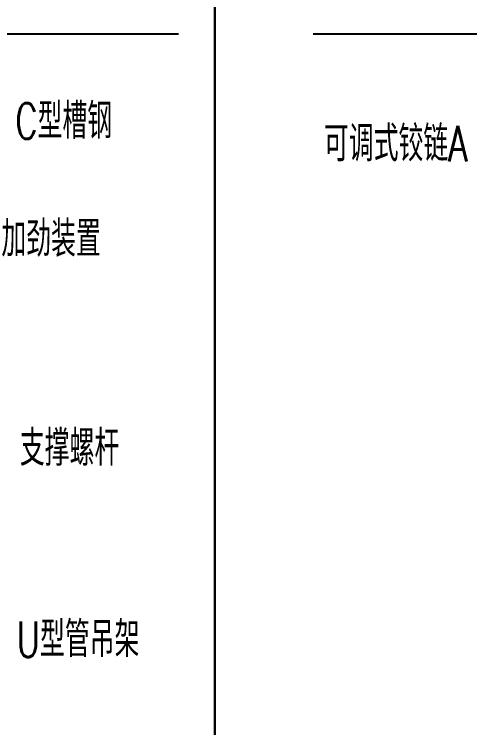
# Model space of a CAD drawing. Extents: x 1382187 to 1725648, y 860327 to 1571294.
# Drawn here: x 1508110 to 1513237, y 1245801 to 1253830 of the extents above; entities that cross this region are included whole.
import ezdxf

# ---------------------------------------------------------------- set-up
doc = ezdxf.new("R2010")
doc.units = 0
doc.header["$LTSCALE"] = 1000
doc.header["$MEASUREMENT"] = 0
doc.layers.add('bz', color=2, linetype='Continuous')
doc.layers.add('W_DIM', color=4, linetype='Continuous')
doc.styles.add('wwp100', font='txt.shx', dxfattribs={"width": 0.7, "height": 400, "bigfont": 'hztxt.shx'})

msp = doc.modelspace()

# ---------------------------------------------------------------- linework, layer by layer
for points in [[(1497689.7, 1256792.8), (1510366.9, 1256792.8), (1510366.9, 1241937.5), (1497689.7, 1241937.5)], [(1510366.9, 1256792.8), (1525505.3, 1256792.8), (1525505.3, 1241937.5), (1510366.9, 1241937.5)]]:
    msp.add_lwpolyline(points, close=True)
at = {"layer": 'bz'}
for p, q in [((1509959.4, 1253606.6), (1498951.4, 1253606.6)), ((1524641.8, 1253606.6), (1511476.4, 1253606.6))]:
    msp.add_line(p, q, dxfattribs=at)

# ---------------------------------------------------------------- texts
at = {"layer": 'W_DIM', "color": 7, "style": 'wwp100', "width": 0.7}
for s, p in [('C型槽钢', (1508120.1, 1252428.8)), ('可调式铰链A', (1511595.4, 1252173.9)), ('加劲装置', (1507964.6, 1251101.7)), ('支撑螺杆', (1508172.6, 1248748.4)), ('U型管吊架', (1508135.1, 1246595.8))]:
    msp.add_text(s, height=400, dxfattribs=at).set_placement(p)

doc.saveas('drawing.dxf')
